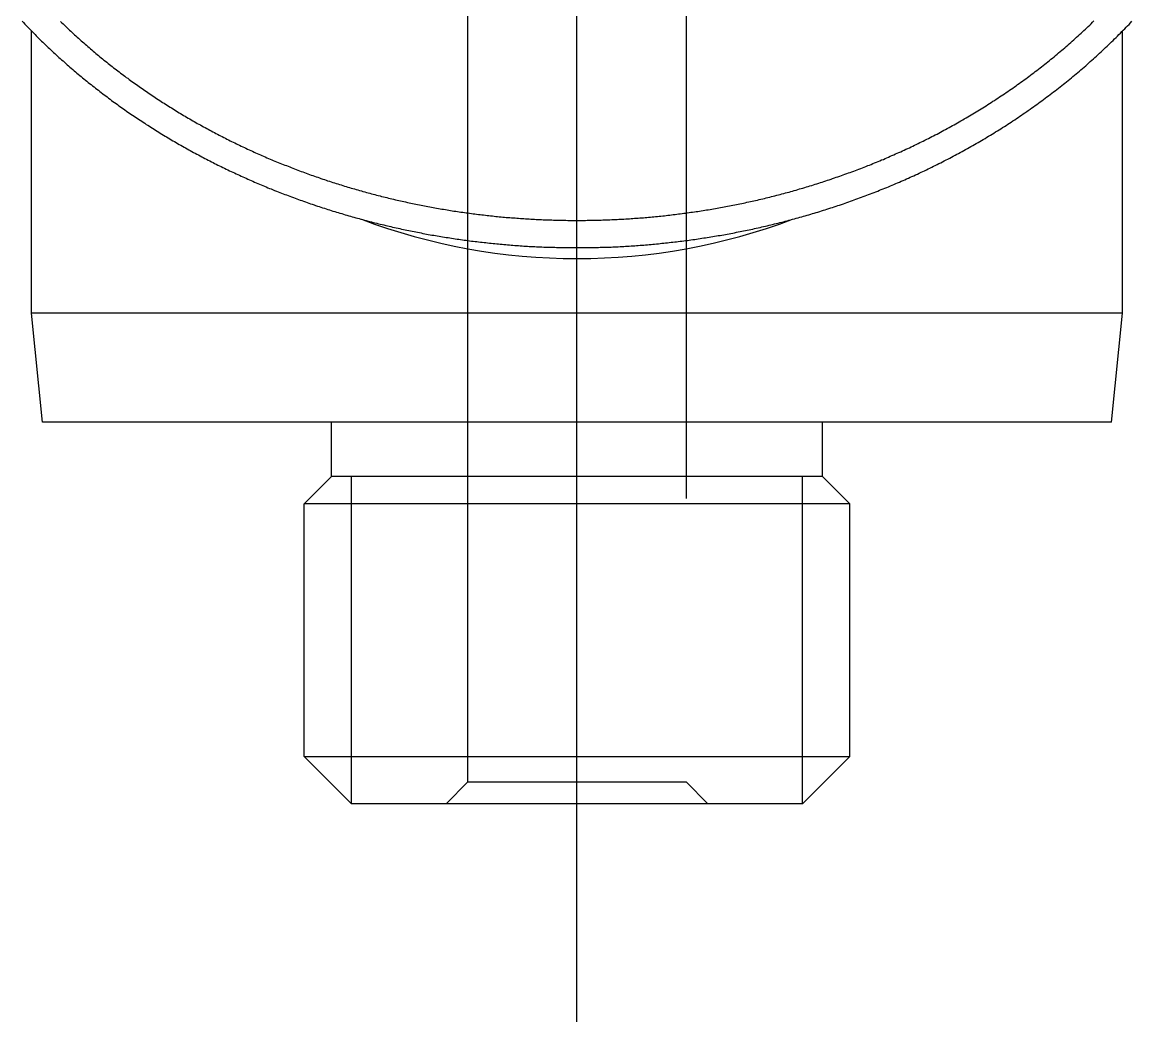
# Model space of a CAD drawing. Extents: x -25.5 to 24.9, y -24.6 to 9.2.
# Drawn here: x 11.28 to 21.45, y -12.6 to -3.43 of the extents above; entities that cross this region are included whole.
import ezdxf

# ---------------------------------------------------------------- set-up
doc = ezdxf.new("R2010")
doc.units = 0
doc.linetypes.add('CENTER', pattern=[50.8, 31.75, -6.35, 6.35, -6.35])
doc.linetypes.add('DASHED', pattern=[19.05, 12.7, -6.35])
doc.layers.get('0').update_dxf_attribs({"linetype": 'CONTINUOUS'})
doc.layers.add('CENTER', color=1, linetype='CENTER')

msp = doc.modelspace()

# ---------------------------------------------------------------- linework, layer by layer
at = {"color": 3, "linetype": 'DASHED'}
for p, q in [((15.368, -10.4), (15.368, 4.9)), ((17.368, 4.9), (17.368, -10.4)), ((15.168, -10.6), (15.368, -10.4)), ((15.368, -10.4), (17.368, -10.4)), ((17.368, -10.4), (17.568, -10.6))]:
    msp.add_line(p, q, dxfattribs=at)
at = {"color": 7, "linetype": 'CONTINUOUS'}
for p, q in [((11.368, -6.1), (11.368, -3.514)), ((21.368, -6.1), (21.368, -3.514)), ((21.368, -6.1), (11.368, -6.1)), ((11.468, -7.1), (11.368, -6.1)), ((21.268, -7.1), (21.368, -6.1)), ((21.268, -7.1), (11.468, -7.1)), ((14.118, -7.6), (14.118, -7.1)), ((18.618, -7.6), (18.618, -7.1)), ((14.118, -7.6), (13.868, -7.85)), ((18.618, -7.6), (14.118, -7.6)), ((18.618, -7.6), (18.868, -7.85)), ((18.868, -7.85), (13.868, -7.85)), ((13.868, -10.167), (13.868, -7.85)), ((18.868, -10.167), (18.868, -7.85)), ((13.868, -10.167), (18.868, -10.167)), ((14.301, -10.6), (13.868, -10.167)), ((18.435, -10.6), (18.868, -10.167)), ((18.435, -10.6), (14.301, -10.6))]:
    msp.add_line(p, q, dxfattribs=at)
at = {"color": 3, "linetype": 'CONTINUOUS'}
for p, q in [((14.301, -10.6), (14.301, -7.6)), ((18.435, -10.6), (18.435, -7.6))]:
    msp.add_line(p, q, dxfattribs=at)
at = {"color": 7}
for points in [[(11.281, -3.424, 0), (11.293, -3.436, 0), (11.305, -3.449, 0), (11.316, -3.461, 0), (11.328, -3.473, 0), (11.34, -3.485, 0), (11.351, -3.497, 0), (11.363, -3.509, 0), (11.375, -3.521, 0), (11.387, -3.533, 0), (11.399, -3.545, 0), (11.411, -3.557, 0), (11.423, -3.569, 0), (11.435, -3.581, 0), (11.447, -3.593, 0), (11.459, -3.605, 0), (11.471, -3.616, 0), (11.483, -3.628, 0), (11.495, -3.64, 0), (11.507, -3.651, 0), (11.519, -3.663, 0), (11.532, -3.675, 0), (11.544, -3.686, 0), (11.556, -3.698, 0), (11.569, -3.709, 0), (11.581, -3.72, 0), (11.593, -3.732, 0), (11.606, -3.743, 0), (11.618, -3.755, 0), (11.631, -3.766, 0), (11.643, -3.777, 0), (11.656, -3.788, 0), (11.668, -3.799, 0), (11.681, -3.811, 0), (11.694, -3.822, 0), (11.706, -3.833, 0), (11.719, -3.844, 0), (11.732, -3.855, 0), (11.745, -3.866, 0), (11.758, -3.877, 0), (11.77, -3.888, 0), (11.783, -3.899, 0), (11.796, -3.909, 0), (11.809, -3.92, 0), (11.822, -3.931, 0), (11.835, -3.942, 0), (11.848, -3.952, 0), (11.861, -3.963, 0), (11.874, -3.974, 0), (11.887, -3.984, 0), (11.9, -3.995, 0), (11.914, -4.005, 0), (11.927, -4.016, 0), (11.94, -4.026, 0), (11.953, -4.037, 0), (11.966, -4.047, 0), (11.98, -4.057, 0), (11.993, -4.068, 0), (12.006, -4.078, 0), (12.02, -4.088, 0), (12.033, -4.098, 0), (12.047, -4.108, 0), (12.06, -4.118, 0), (12.074, -4.129, 0), (12.087, -4.139, 0), (12.101, -4.149, 0), (12.114, -4.159, 0), (12.128, -4.169, 0), (12.142, -4.178, 0), (12.155, -4.188, 0), (12.169, -4.198, 0), (12.182, -4.208, 0), (12.196, -4.218, 0), (12.21, -4.227, 0), (12.224, -4.237, 0), (12.238, -4.247, 0), (12.251, -4.256, 0), (12.265, -4.266, 0), (12.279, -4.275, 0), (12.293, -4.285, 0), (12.307, -4.294, 0), (12.321, -4.304, 0), (12.335, -4.313, 0), (12.349, -4.322, 0), (12.363, -4.332, 0), (12.377, -4.341, 0), (12.391, -4.35, 0), (12.405, -4.359, 0), (12.419, -4.369, 0), (12.433, -4.378, 0), (12.448, -4.387, 0), (12.462, -4.396, 0), (12.476, -4.405, 0), (12.49, -4.414, 0), (12.505, -4.423, 0), (12.519, -4.432, 0), (12.533, -4.441, 0), (12.547, -4.449, 0), (12.562, -4.458, 0), (12.576, -4.467, 0), (12.591, -4.476, 0), (12.605, -4.484, 0), (12.619, -4.493, 0), (12.634, -4.502, 0), (12.648, -4.51, 0), (12.663, -4.519, 0), (12.677, -4.527, 0), (12.692, -4.536, 0), (12.706, -4.544, 0), (12.721, -4.553, 0), (12.736, -4.561, 0), (12.75, -4.569, 0), (12.765, -4.577, 0), (12.779, -4.586, 0), (12.794, -4.594, 0), (12.809, -4.602, 0), (12.823, -4.61, 0), (12.838, -4.618, 0), (12.853, -4.626, 0), (12.868, -4.634, 0), (12.883, -4.642, 0), (12.897, -4.65, 0), (12.912, -4.658, 0), (12.927, -4.666, 0), (12.942, -4.674, 0), (12.957, -4.682, 0), (12.972, -4.689, 0), (12.987, -4.697, 0), (13.002, -4.705, 0), (13.016, -4.712, 0), (13.031, -4.72, 0), (13.046, -4.728, 0), (13.061, -4.735, 0), (13.076, -4.743, 0), (13.091, -4.75, 0), (13.107, -4.757, 0), (13.121, -4.765, 0), (13.137, -4.772, 0), (13.152, -4.779, 0), (13.167, -4.787, 0), (13.182, -4.794, 0), (13.197, -4.801, 0), (13.212, -4.808, 0), (13.227, -4.815, 0), (13.243, -4.822, 0), (13.258, -4.829, 0), (13.273, -4.836, 0), (13.288, -4.843, 0), (13.303, -4.85, 0), (13.319, -4.857, 0), (13.334, -4.864, 0), (13.349, -4.871, 0), (13.365, -4.878, 0), (13.38, -4.884, 0), (13.395, -4.891, 0), (13.411, -4.898, 0), (13.426, -4.904, 0), (13.441, -4.911, 0), (13.457, -4.917, 0), (13.472, -4.924, 0), (13.488, -4.93, 0), (13.503, -4.937, 0), (13.519, -4.943, 0), (13.534, -4.95, 0), (13.55, -4.956, 0), (13.565, -4.962, 0), (13.581, -4.969, 0), (13.596, -4.975, 0), (13.612, -4.981, 0), (13.627, -4.987, 0), (13.643, -4.993, 0), (13.658, -4.999, 0), (13.674, -5.005, 0), (13.689, -5.011, 0), (13.705, -5.017, 0), (13.721, -5.023, 0), (13.736, -5.029, 0), (13.752, -5.035, 0), (13.768, -5.041, 0), (13.783, -5.046, 0), (13.799, -5.052, 0), (13.815, -5.058, 0), (13.83, -5.063, 0), (13.846, -5.069, 0), (13.862, -5.075, 0), (13.878, -5.08, 0), (13.893, -5.086, 0), (13.909, -5.091, 0), (13.925, -5.097, 0), (13.941, -5.102, 0), (13.957, -5.107, 0), (13.972, -5.113, 0), (13.988, -5.118, 0), (14.004, -5.123, 0), (14.02, -5.129, 0), (14.036, -5.134, 0), (14.052, -5.139, 0), (14.068, -5.144, 0), (14.083, -5.149, 0), (14.099, -5.154, 0), (14.115, -5.159, 0), (14.131, -5.164, 0), (14.147, -5.169, 0), (14.163, -5.174, 0), (14.179, -5.179, 0), (14.195, -5.183, 0), (14.211, -5.188, 0), (14.227, -5.193, 0), (14.243, -5.198, 0), (14.259, -5.202, 0), (14.275, -5.207, 0), (14.291, -5.212, 0), (14.307, -5.216, 0), (14.323, -5.221, 0), (14.339, -5.225, 0), (14.355, -5.23, 0), (14.371, -5.234, 0), (14.387, -5.238, 0), (14.403, -5.243, 0), (14.42, -5.247, 0), (14.436, -5.251, 0), (14.452, -5.256, 0), (14.468, -5.26, 0), (14.484, -5.264, 0), (14.5, -5.268, 0), (14.516, -5.272, 0), (14.533, -5.276, 0), (14.549, -5.28, 0), (14.565, -5.284, 0), (14.581, -5.288, 0), (14.597, -5.292, 0), (14.614, -5.296, 0), (14.63, -5.3, 0), (14.646, -5.303, 0), (14.662, -5.307, 0), (14.678, -5.311, 0), (14.695, -5.315, 0), (14.711, -5.318, 0), (14.727, -5.322, 0), (14.744, -5.325, 0), (14.76, -5.329, 0), (14.776, -5.332, 0), (14.793, -5.336, 0), (14.809, -5.339, 0), (14.825, -5.343, 0), (14.841, -5.346, 0), (14.858, -5.349, 0), (14.874, -5.353, 0), (14.89, -5.356, 0), (14.907, -5.359, 0), (14.923, -5.362, 0), (14.94, -5.365, 0), (14.956, -5.369, 0), (14.972, -5.372, 0), (14.989, -5.375, 0), (15.005, -5.378, 0), (15.021, -5.381, 0), (15.038, -5.384, 0), (15.054, -5.386, 0), (15.071, -5.389, 0), (15.087, -5.392, 0), (15.104, -5.395, 0), (15.12, -5.398, 0), (15.136, -5.4, 0), (15.153, -5.403, 0), (15.169, -5.406, 0), (15.186, -5.408, 0), (15.202, -5.411, 0), (15.219, -5.413, 0), (15.235, -5.416, 0), (15.252, -5.418, 0), (15.268, -5.421, 0), (15.285, -5.423, 0), (15.301, -5.425, 0), (15.318, -5.428, 0), (15.334, -5.43, 0), (15.351, -5.432, 0), (15.367, -5.434, 0), (15.384, -5.437, 0), (15.4, -5.439, 0), (15.417, -5.441, 0), (15.433, -5.443, 0), (15.45, -5.445, 0), (15.466, -5.447, 0), (15.483, -5.449, 0), (15.499, -5.451, 0), (15.516, -5.453, 0), (15.533, -5.454, 0), (15.549, -5.456, 0), (15.566, -5.458, 0), (15.582, -5.46, 0), (15.599, -5.461, 0), (15.615, -5.463, 0), (15.632, -5.465, 0), (15.649, -5.466, 0), (15.665, -5.468, 0), (15.682, -5.469, 0), (15.698, -5.471, 0), (15.715, -5.472, 0), (15.732, -5.474, 0), (15.748, -5.475, 0), (15.765, -5.476, 0), (15.781, -5.478, 0), (15.798, -5.479, 0), (15.815, -5.48, 0), (15.831, -5.481, 0), (15.848, -5.482, 0), (15.864, -5.483, 0), (15.881, -5.485, 0), (15.898, -5.486, 0), (15.914, -5.487, 0), (15.931, -5.488, 0), (15.948, -5.488, 0), (15.964, -5.489, 0), (15.981, -5.49, 0), (15.998, -5.491, 0), (16.014, -5.492, 0), (16.031, -5.493, 0), (16.047, -5.493, 0), (16.064, -5.494, 0), (16.081, -5.495, 0), (16.097, -5.495, 0), (16.114, -5.496, 0), (16.131, -5.496, 0), (16.147, -5.497, 0), (16.164, -5.497, 0), (16.181, -5.498, 0), (16.197, -5.498, 0), (16.214, -5.498, 0), (16.231, -5.499, 0), (16.247, -5.499, 0), (16.264, -5.499, 0), (16.28, -5.5, 0), (16.297, -5.5, 0), (16.314, -5.5, 0), (16.331, -5.5, 0), (16.347, -5.5, 0), (16.364, -5.5, 0), (16.381, -5.5, 0), (16.397, -5.5, 0), (16.414, -5.5, 0), (16.43, -5.5, 0), (16.447, -5.5, 0), (16.464, -5.499, 0), (16.48, -5.499, 0), (16.497, -5.499, 0), (16.514, -5.499, 0), (16.53, -5.498, 0), (16.547, -5.498, 0), (16.564, -5.498, 0), (16.58, -5.497, 0), (16.597, -5.497, 0), (16.614, -5.496, 0), (16.63, -5.496, 0), (16.647, -5.495, 0), (16.664, -5.494, 0), (16.68, -5.494, 0), (16.697, -5.493, 0), (16.714, -5.492, 0), (16.73, -5.492, 0), (16.747, -5.491, 0), (16.764, -5.49, 0), (16.78, -5.489, 0), (16.797, -5.488, 0), (16.814, -5.487, 0), (16.83, -5.486, 0), (16.847, -5.485, 0), (16.864, -5.484, 0), (16.88, -5.483, 0), (16.897, -5.482, 0), (16.914, -5.481, 0), (16.93, -5.479, 0), (16.947, -5.478, 0), (16.964, -5.477, 0), (16.98, -5.476, 0), (16.997, -5.474, 0), (17.014, -5.473, 0), (17.03, -5.471, 0), (17.047, -5.47, 0), (17.064, -5.468, 0), (17.08, -5.467, 0), (17.097, -5.465, 0), (17.114, -5.464, 0), (17.13, -5.462, 0), (17.147, -5.46, 0), (17.164, -5.459, 0), (17.18, -5.457, 0), (17.197, -5.455, 0), (17.213, -5.453, 0), (17.23, -5.451, 0), (17.247, -5.45, 0), (17.264, -5.448, 0), (17.28, -5.446, 0), (17.297, -5.444, 0), (17.313, -5.442, 0), (17.33, -5.439, 0), (17.347, -5.437, 0), (17.363, -5.435, 0), (17.38, -5.433, 0), (17.397, -5.431, 0), (17.413, -5.428, 0), (17.43, -5.426, 0), (17.447, -5.424, 0), (17.463, -5.421, 0), (17.48, -5.419, 0), (17.497, -5.417, 0), (17.513, -5.414, 0), (17.53, -5.411, 0), (17.546, -5.409, 0), (17.563, -5.406, 0), (17.58, -5.404, 0), (17.596, -5.401, 0), (17.613, -5.398, 0), (17.63, -5.395, 0), (17.646, -5.393, 0), (17.663, -5.39, 0), (17.68, -5.387, 0), (17.696, -5.384, 0), (17.713, -5.381, 0), (17.73, -5.378, 0), (17.746, -5.375, 0), (17.763, -5.372, 0), (17.779, -5.369, 0), (17.796, -5.366, 0), (17.813, -5.363, 0), (17.829, -5.359, 0), (17.846, -5.356, 0), (17.863, -5.353, 0), (17.879, -5.349, 0), (17.896, -5.346, 0), (17.913, -5.343, 0), (17.929, -5.339, 0), (17.946, -5.336, 0), (17.962, -5.332, 0), (17.979, -5.329, 0), (17.996, -5.325, 0), (18.012, -5.321, 0), (18.029, -5.318, 0), (18.046, -5.314, 0), (18.062, -5.31, 0), (18.079, -5.306, 0), (18.095, -5.302, 0), (18.112, -5.299, 0), (18.129, -5.295, 0), (18.145, -5.291, 0), (18.162, -5.287, 0), (18.179, -5.283, 0), (18.195, -5.278, 0), (18.212, -5.274, 0), (18.228, -5.27, 0), (18.245, -5.266, 0), (18.262, -5.262, 0), (18.278, -5.257, 0), (18.295, -5.253, 0), (18.311, -5.249, 0), (18.328, -5.244, 0), (18.345, -5.24, 0), (18.361, -5.235, 0), (18.378, -5.231, 0), (18.395, -5.226, 0), (18.411, -5.221, 0), (18.428, -5.217, 0), (18.444, -5.212, 0), (18.461, -5.207, 0), (18.478, -5.202, 0), (18.494, -5.198, 0), (18.511, -5.193, 0), (18.527, -5.188, 0), (18.544, -5.183, 0), (18.561, -5.178, 0), (18.577, -5.173, 0), (18.594, -5.168, 0), (18.61, -5.162, 0), (18.627, -5.157, 0), (18.644, -5.152, 0), (18.66, -5.147, 0), (18.677, -5.141, 0), (18.694, -5.136, 0), (18.71, -5.131, 0), (18.727, -5.125, 0), (18.743, -5.12, 0), (18.76, -5.114, 0), (18.776, -5.109, 0), (18.793, -5.103, 0), (18.81, -5.097, 0), (18.826, -5.092, 0), (18.843, -5.086, 0), (18.859, -5.08, 0), (18.876, -5.074, 0), (18.893, -5.068, 0), (18.909, -5.062, 0), (18.926, -5.056, 0), (18.942, -5.05, 0), (18.959, -5.044, 0), (18.976, -5.038, 0), (18.992, -5.032, 0), (19.009, -5.026, 0), (19.025, -5.019, 0), (19.042, -5.013, 0), (19.058, -5.007, 0), (19.075, -5, 0), (19.092, -4.994, 0), (19.108, -4.987, 0), (19.125, -4.981, 0), (19.141, -4.974, 0), (19.158, -4.968, 0), (19.175, -4.961, 0), (19.191, -4.954, 0), (19.208, -4.947, 0), (19.224, -4.941, 0), (19.241, -4.934, 0), (19.257, -4.927, 0), (19.274, -4.92, 0), (19.291, -4.913, 0), (19.307, -4.906, 0), (19.324, -4.899, 0), (19.34, -4.891, 0), (19.357, -4.884, 0), (19.373, -4.877, 0), (19.39, -4.87, 0), (19.406, -4.862, 0), (19.423, -4.855, 0), (19.439, -4.847, 0), (19.456, -4.84, 0), (19.472, -4.832, 0), (19.489, -4.825, 0), (19.505, -4.817, 0), (19.522, -4.809, 0), (19.538, -4.802, 0), (19.555, -4.794, 0), (19.571, -4.786, 0), (19.588, -4.778, 0), (19.604, -4.77, 0), (19.62, -4.762, 0), (19.637, -4.754, 0), (19.653, -4.746, 0), (19.67, -4.738, 0), (19.686, -4.729, 0), (19.703, -4.721, 0), (19.719, -4.713, 0), (19.735, -4.705, 0), (19.752, -4.696, 0), (19.768, -4.688, 0), (19.785, -4.679, 0), (19.801, -4.671, 0), (19.817, -4.662, 0), (19.834, -4.653, 0), (19.85, -4.644, 0), (19.866, -4.636, 0), (19.882, -4.627, 0), (19.899, -4.618, 0), (19.915, -4.609, 0), (19.931, -4.6, 0), (19.948, -4.591, 0), (19.964, -4.582, 0), (19.98, -4.573, 0), (19.996, -4.564, 0), (20.012, -4.554, 0), (20.029, -4.545, 0), (20.045, -4.536, 0), (20.061, -4.526, 0), (20.077, -4.517, 0), (20.093, -4.507, 0), (20.109, -4.498, 0), (20.125, -4.488, 0), (20.142, -4.478, 0), (20.158, -4.469, 0), (20.174, -4.459, 0), (20.19, -4.449, 0), (20.206, -4.439, 0), (20.222, -4.429, 0), (20.238, -4.419, 0), (20.254, -4.409, 0), (20.27, -4.399, 0), (20.286, -4.389, 0), (20.302, -4.379, 0), (20.317, -4.368, 0), (20.333, -4.358, 0), (20.349, -4.348, 0), (20.365, -4.337, 0), (20.381, -4.327, 0), (20.397, -4.316, 0), (20.412, -4.306, 0), (20.428, -4.295, 0), (20.444, -4.284, 0), (20.459, -4.274, 0), (20.475, -4.263, 0), (20.491, -4.252, 0), (20.506, -4.241, 0), (20.522, -4.23, 0), (20.537, -4.219, 0), (20.553, -4.208, 0), (20.568, -4.197, 0), (20.584, -4.186, 0), (20.599, -4.175, 0), (20.615, -4.164, 0), (20.63, -4.153, 0), (20.645, -4.141, 0), (20.661, -4.13, 0), (20.676, -4.118, 0), (20.691, -4.107, 0), (20.706, -4.096, 0), (20.721, -4.084, 0), (20.736, -4.072, 0), (20.752, -4.061, 0), (20.767, -4.049, 0), (20.782, -4.037, 0), (20.797, -4.026, 0), (20.812, -4.014, 0), (20.827, -4.002, 0), (20.841, -3.99, 0), (20.856, -3.978, 0), (20.871, -3.966, 0), (20.886, -3.954, 0), (20.901, -3.942, 0), (20.915, -3.93, 0), (20.93, -3.918, 0), (20.945, -3.905, 0), (20.959, -3.893, 0), (20.974, -3.881, 0), (20.988, -3.869, 0), (21.003, -3.856, 0), (21.017, -3.844, 0), (21.032, -3.831, 0), (21.046, -3.819, 0), (21.06, -3.806, 0), (21.074, -3.794, 0), (21.089, -3.781, 0), (21.103, -3.768, 0), (21.117, -3.755, 0), (21.131, -3.743, 0), (21.145, -3.73, 0), (21.159, -3.717, 0), (21.173, -3.704, 0), (21.187, -3.691, 0), (21.201, -3.678, 0), (21.215, -3.665, 0), (21.228, -3.652, 0), (21.242, -3.639, 0), (21.256, -3.626, 0), (21.269, -3.613, 0), (21.283, -3.599, 0), (21.296, -3.586, 0), (21.31, -3.573, 0), (21.323, -3.56, 0), (21.337, -3.546, 0), (21.35, -3.533, 0), (21.363, -3.519, 0), (21.376, -3.506, 0), (21.39, -3.492, 0), (21.403, -3.479, 0), (21.416, -3.465, 0), (21.429, -3.452, 0), (21.442, -3.438, 0), (21.455, -3.424, 0)], [(11.633, -3.426, 0), (11.645, -3.437, 0), (11.656, -3.448, 0), (11.668, -3.459, 0), (11.68, -3.47, 0), (11.691, -3.481, 0), (11.703, -3.493, 0), (11.715, -3.504, 0), (11.727, -3.515, 0), (11.739, -3.526, 0), (11.75, -3.537, 0), (11.762, -3.547, 0), (11.774, -3.558, 0), (11.786, -3.569, 0), (11.798, -3.58, 0), (11.81, -3.591, 0), (11.822, -3.602, 0), (11.834, -3.612, 0), (11.846, -3.623, 0), (11.858, -3.634, 0), (11.871, -3.644, 0), (11.883, -3.655, 0), (11.895, -3.665, 0), (11.907, -3.676, 0), (11.92, -3.686, 0), (11.932, -3.697, 0), (11.944, -3.707, 0), (11.957, -3.718, 0), (11.969, -3.728, 0), (11.981, -3.738, 0), (11.994, -3.749, 0), (12.006, -3.759, 0), (12.019, -3.769, 0), (12.031, -3.779, 0), (12.044, -3.789, 0), (12.057, -3.8, 0), (12.069, -3.81, 0), (12.082, -3.82, 0), (12.095, -3.83, 0), (12.107, -3.84, 0), (12.12, -3.85, 0), (12.133, -3.86, 0), (12.146, -3.869, 0), (12.158, -3.879, 0), (12.171, -3.889, 0), (12.184, -3.899, 0), (12.197, -3.909, 0), (12.21, -3.918, 0), (12.223, -3.928, 0), (12.236, -3.938, 0), (12.249, -3.947, 0), (12.262, -3.957, 0), (12.275, -3.966, 0), (12.288, -3.976, 0), (12.301, -3.985, 0), (12.314, -3.995, 0), (12.328, -4.004, 0), (12.341, -4.014, 0), (12.354, -4.023, 0), (12.367, -4.032, 0), (12.38, -4.041, 0), (12.394, -4.051, 0), (12.407, -4.06, 0), (12.42, -4.069, 0), (12.434, -4.078, 0), (12.447, -4.087, 0), (12.461, -4.096, 0), (12.474, -4.105, 0), (12.488, -4.114, 0), (12.501, -4.123, 0), (12.514, -4.132, 0), (12.528, -4.141, 0), (12.542, -4.15, 0), (12.555, -4.159, 0), (12.569, -4.168, 0), (12.582, -4.176, 0), (12.596, -4.185, 0), (12.61, -4.194, 0), (12.623, -4.202, 0), (12.637, -4.211, 0), (12.651, -4.219, 0), (12.665, -4.228, 0), (12.678, -4.236, 0), (12.692, -4.245, 0), (12.706, -4.253, 0), (12.72, -4.262, 0), (12.734, -4.27, 0), (12.748, -4.278, 0), (12.761, -4.287, 0), (12.775, -4.295, 0), (12.789, -4.303, 0), (12.803, -4.311, 0), (12.817, -4.319, 0), (12.831, -4.328, 0), (12.845, -4.336, 0), (12.859, -4.344, 0), (12.873, -4.352, 0), (12.887, -4.36, 0), (12.902, -4.368, 0), (12.916, -4.375, 0), (12.93, -4.383, 0), (12.944, -4.391, 0), (12.958, -4.399, 0), (12.973, -4.407, 0), (12.987, -4.414, 0), (13.001, -4.422, 0), (13.015, -4.43, 0), (13.03, -4.437, 0), (13.044, -4.445, 0), (13.058, -4.452, 0), (13.072, -4.46, 0), (13.087, -4.467, 0), (13.101, -4.475, 0), (13.116, -4.482, 0), (13.13, -4.49, 0), (13.144, -4.497, 0), (13.159, -4.504, 0), (13.173, -4.511, 0), (13.188, -4.519, 0), (13.202, -4.526, 0), (13.217, -4.533, 0), (13.231, -4.54, 0), (13.246, -4.547, 0), (13.26, -4.554, 0), (13.275, -4.561, 0), (13.289, -4.568, 0), (13.304, -4.575, 0), (13.319, -4.582, 0), (13.333, -4.589, 0), (13.348, -4.596, 0), (13.363, -4.602, 0), (13.377, -4.609, 0), (13.392, -4.616, 0), (13.407, -4.623, 0), (13.421, -4.629, 0), (13.436, -4.636, 0), (13.451, -4.642, 0), (13.466, -4.649, 0), (13.48, -4.655, 0), (13.495, -4.662, 0), (13.51, -4.668, 0), (13.525, -4.675, 0), (13.54, -4.681, 0), (13.554, -4.687, 0), (13.569, -4.694, 0), (13.584, -4.7, 0), (13.599, -4.706, 0), (13.614, -4.712, 0), (13.629, -4.718, 0), (13.644, -4.724, 0), (13.659, -4.731, 0), (13.674, -4.737, 0), (13.689, -4.743, 0), (13.704, -4.748, 0), (13.719, -4.754, 0), (13.734, -4.76, 0), (13.749, -4.766, 0), (13.764, -4.772, 0), (13.779, -4.778, 0), (13.794, -4.784, 0), (13.809, -4.789, 0), (13.824, -4.795, 0), (13.839, -4.801, 0), (13.854, -4.806, 0), (13.869, -4.812, 0), (13.884, -4.817, 0), (13.9, -4.823, 0), (13.915, -4.828, 0), (13.93, -4.834, 0), (13.945, -4.839, 0), (13.96, -4.844, 0), (13.976, -4.85, 0), (13.991, -4.855, 0), (14.006, -4.86, 0), (14.021, -4.865, 0), (14.037, -4.871, 0), (14.052, -4.876, 0), (14.067, -4.881, 0), (14.082, -4.886, 0), (14.098, -4.891, 0), (14.113, -4.896, 0), (14.128, -4.901, 0), (14.144, -4.906, 0), (14.159, -4.911, 0), (14.174, -4.916, 0), (14.19, -4.92, 0), (14.205, -4.925, 0), (14.221, -4.93, 0), (14.236, -4.935, 0), (14.251, -4.939, 0), (14.267, -4.944, 0), (14.282, -4.949, 0), (14.298, -4.953, 0), (14.313, -4.958, 0), (14.329, -4.962, 0), (14.344, -4.967, 0), (14.36, -4.971, 0), (14.375, -4.976, 0), (14.391, -4.98, 0), (14.406, -4.984, 0), (14.422, -4.989, 0), (14.437, -4.993, 0), (14.453, -4.997, 0), (14.468, -5.001, 0), (14.484, -5.005, 0), (14.499, -5.01, 0), (14.515, -5.014, 0), (14.531, -5.018, 0), (14.546, -5.022, 0), (14.562, -5.026, 0), (14.577, -5.03, 0), (14.593, -5.034, 0), (14.609, -5.037, 0), (14.624, -5.041, 0), (14.64, -5.045, 0), (14.656, -5.049, 0), (14.671, -5.053, 0), (14.687, -5.056, 0), (14.703, -5.06, 0), (14.718, -5.064, 0), (14.734, -5.067, 0), (14.75, -5.071, 0), (14.765, -5.074, 0), (14.781, -5.078, 0), (14.797, -5.081, 0), (14.813, -5.085, 0), (14.828, -5.088, 0), (14.844, -5.091, 0), (14.86, -5.095, 0), (14.876, -5.098, 0), (14.892, -5.101, 0), (14.907, -5.104, 0), (14.923, -5.108, 0), (14.939, -5.111, 0), (14.955, -5.114, 0), (14.97, -5.117, 0), (14.986, -5.12, 0), (15.002, -5.123, 0), (15.018, -5.126, 0), (15.034, -5.129, 0), (15.05, -5.132, 0), (15.066, -5.135, 0), (15.081, -5.137, 0), (15.097, -5.14, 0), (15.113, -5.143, 0), (15.129, -5.146, 0), (15.145, -5.148, 0), (15.161, -5.151, 0), (15.177, -5.154, 0), (15.193, -5.156, 0), (15.209, -5.159, 0), (15.224, -5.161, 0), (15.24, -5.164, 0), (15.256, -5.166, 0), (15.272, -5.169, 0), (15.288, -5.171, 0), (15.304, -5.173, 0), (15.32, -5.176, 0), (15.336, -5.178, 0), (15.352, -5.18, 0), (15.368, -5.182, 0), (15.384, -5.184, 0), (15.4, -5.187, 0), (15.416, -5.189, 0), (15.432, -5.191, 0), (15.448, -5.193, 0), (15.464, -5.195, 0), (15.48, -5.197, 0), (15.496, -5.199, 0), (15.512, -5.2, 0), (15.528, -5.202, 0), (15.544, -5.204, 0), (15.56, -5.206, 0), (15.576, -5.208, 0), (15.592, -5.209, 0), (15.608, -5.211, 0), (15.624, -5.213, 0), (15.64, -5.214, 0), (15.656, -5.216, 0), (15.672, -5.217, 0), (15.688, -5.219, 0), (15.704, -5.22, 0), (15.72, -5.222, 0), (15.736, -5.223, 0), (15.752, -5.224, 0), (15.768, -5.226, 0), (15.784, -5.227, 0), (15.8, -5.228, 0), (15.817, -5.229, 0), (15.833, -5.231, 0), (15.849, -5.232, 0), (15.865, -5.233, 0), (15.881, -5.234, 0), (15.897, -5.235, 0), (15.913, -5.236, 0), (15.929, -5.237, 0), (15.945, -5.238, 0), (15.961, -5.239, 0), (15.977, -5.24, 0), (15.993, -5.241, 0), (16.01, -5.241, 0), (16.026, -5.242, 0), (16.042, -5.243, 0), (16.058, -5.244, 0), (16.074, -5.244, 0), (16.09, -5.245, 0), (16.106, -5.245, 0), (16.122, -5.246, 0), (16.138, -5.246, 0), (16.154, -5.247, 0), (16.171, -5.247, 0), (16.187, -5.248, 0), (16.203, -5.248, 0), (16.219, -5.249, 0), (16.235, -5.249, 0), (16.251, -5.249, 0), (16.267, -5.249, 0), (16.283, -5.25, 0), (16.299, -5.25, 0), (16.316, -5.25, 0), (16.332, -5.25, 0), (16.348, -5.25, 0), (16.364, -5.25, 0), (16.38, -5.25, 0), (16.396, -5.25, 0), (16.412, -5.25, 0), (16.428, -5.25, 0), (16.445, -5.25, 0), (16.461, -5.249, 0), (16.477, -5.249, 0), (16.493, -5.249, 0), (16.509, -5.249, 0), (16.525, -5.248, 0), (16.541, -5.248, 0), (16.557, -5.248, 0), (16.573, -5.247, 0), (16.59, -5.247, 0), (16.606, -5.246, 0), (16.622, -5.246, 0), (16.638, -5.245, 0), (16.654, -5.245, 0), (16.67, -5.244, 0), (16.686, -5.243, 0), (16.702, -5.243, 0), (16.719, -5.242, 0), (16.735, -5.241, 0), (16.751, -5.24, 0), (16.767, -5.239, 0), (16.783, -5.238, 0), (16.799, -5.238, 0), (16.815, -5.237, 0), (16.831, -5.236, 0), (16.848, -5.235, 0), (16.864, -5.234, 0), (16.88, -5.232, 0), (16.896, -5.231, 0), (16.912, -5.23, 0), (16.928, -5.229, 0), (16.944, -5.228, 0), (16.96, -5.226, 0), (16.977, -5.225, 0), (16.993, -5.224, 0), (17.009, -5.222, 0), (17.025, -5.221, 0), (17.041, -5.219, 0), (17.057, -5.218, 0), (17.073, -5.216, 0), (17.089, -5.215, 0), (17.105, -5.213, 0), (17.122, -5.212, 0), (17.138, -5.21, 0), (17.154, -5.208, 0), (17.17, -5.207, 0), (17.186, -5.205, 0), (17.202, -5.203, 0), (17.218, -5.201, 0), (17.234, -5.199, 0), (17.25, -5.197, 0), (17.267, -5.195, 0), (17.283, -5.193, 0), (17.299, -5.191, 0), (17.315, -5.189, 0), (17.331, -5.187, 0), (17.347, -5.185, 0), (17.363, -5.183, 0), (17.379, -5.181, 0), (17.395, -5.179, 0), (17.411, -5.176, 0), (17.427, -5.174, 0), (17.444, -5.172, 0), (17.46, -5.169, 0), (17.476, -5.167, 0), (17.492, -5.164, 0), (17.508, -5.162, 0), (17.524, -5.159, 0), (17.54, -5.157, 0), (17.556, -5.154, 0), (17.572, -5.152, 0), (17.588, -5.149, 0), (17.605, -5.146, 0), (17.621, -5.143, 0), (17.637, -5.141, 0), (17.653, -5.138, 0), (17.669, -5.135, 0), (17.685, -5.132, 0), (17.701, -5.129, 0), (17.717, -5.126, 0), (17.733, -5.123, 0), (17.749, -5.12, 0), (17.765, -5.117, 0), (17.781, -5.114, 0), (17.797, -5.111, 0), (17.814, -5.108, 0), (17.83, -5.104, 0), (17.846, -5.101, 0), (17.862, -5.098, 0), (17.878, -5.094, 0), (17.894, -5.091, 0), (17.91, -5.088, 0), (17.926, -5.084, 0), (17.942, -5.081, 0), (17.958, -5.077, 0), (17.974, -5.074, 0), (17.99, -5.07, 0), (18.006, -5.066, 0), (18.023, -5.063, 0), (18.039, -5.059, 0), (18.055, -5.055, 0), (18.071, -5.051, 0), (18.087, -5.048, 0), (18.103, -5.044, 0), (18.119, -5.04, 0), (18.135, -5.036, 0), (18.151, -5.032, 0), (18.167, -5.028, 0), (18.183, -5.024, 0), (18.199, -5.019, 0), (18.215, -5.015, 0), (18.231, -5.011, 0), (18.247, -5.007, 0), (18.264, -5.003, 0), (18.28, -4.998, 0), (18.296, -4.994, 0), (18.312, -4.99, 0), (18.328, -4.985, 0), (18.344, -4.981, 0), (18.36, -4.976, 0), (18.376, -4.972, 0), (18.392, -4.967, 0), (18.408, -4.962, 0), (18.424, -4.958, 0), (18.44, -4.953, 0), (18.456, -4.948, 0), (18.472, -4.943, 0), (18.488, -4.938, 0), (18.504, -4.934, 0), (18.52, -4.929, 0), (18.536, -4.924, 0), (18.552, -4.919, 0), (18.568, -4.914, 0), (18.584, -4.909, 0), (18.6, -4.903, 0), (18.616, -4.898, 0), (18.632, -4.893, 0), (18.648, -4.888, 0), (18.665, -4.882, 0), (18.68, -4.877, 0), (18.697, -4.872, 0), (18.712, -4.866, 0), (18.729, -4.861, 0), (18.744, -4.855, 0), (18.761, -4.85, 0), (18.777, -4.844, 0), (18.793, -4.838, 0), (18.809, -4.833, 0), (18.825, -4.827, 0), (18.841, -4.821, 0), (18.857, -4.815, 0), (18.873, -4.81, 0), (18.889, -4.804, 0), (18.905, -4.798, 0), (18.921, -4.792, 0), (18.937, -4.786, 0), (18.953, -4.78, 0), (18.969, -4.773, 0), (18.985, -4.767, 0), (19.001, -4.761, 0), (19.017, -4.755, 0), (19.033, -4.748, 0), (19.049, -4.742, 0), (19.065, -4.736, 0), (19.081, -4.729, 0), (19.097, -4.723, 0), (19.113, -4.716, 0), (19.129, -4.71, 0), (19.145, -4.703, 0), (19.161, -4.696, 0), (19.177, -4.69, 0), (19.193, -4.683, 0), (19.209, -4.676, 0), (19.224, -4.669, 0), (19.24, -4.662, 0), (19.256, -4.655, 0), (19.272, -4.648, 0), (19.288, -4.641, 0), (19.304, -4.634, 0), (19.32, -4.627, 0), (19.336, -4.62, 0), (19.352, -4.612, 0), (19.368, -4.605, 0), (19.384, -4.598, 0), (19.4, -4.59, 0), (19.416, -4.583, 0), (19.431, -4.576, 0), (19.447, -4.568, 0), (19.463, -4.56, 0), (19.479, -4.553, 0), (19.495, -4.545, 0), (19.511, -4.537, 0), (19.526, -4.53, 0), (19.542, -4.522, 0), (19.558, -4.514, 0), (19.574, -4.506, 0), (19.59, -4.498, 0), (19.606, -4.49, 0), (19.621, -4.482, 0), (19.637, -4.474, 0), (19.653, -4.466, 0), (19.669, -4.458, 0), (19.684, -4.449, 0), (19.7, -4.441, 0), (19.716, -4.433, 0), (19.732, -4.424, 0), (19.747, -4.416, 0), (19.763, -4.407, 0), (19.779, -4.399, 0), (19.794, -4.39, 0), (19.81, -4.381, 0), (19.826, -4.373, 0), (19.841, -4.364, 0), (19.857, -4.355, 0), (19.872, -4.346, 0), (19.888, -4.337, 0), (19.904, -4.328, 0), (19.919, -4.319, 0), (19.935, -4.31, 0), (19.95, -4.301, 0), (19.966, -4.292, 0), (19.981, -4.283, 0), (19.997, -4.274, 0), (20.012, -4.264, 0), (20.028, -4.255, 0), (20.043, -4.245, 0), (20.059, -4.236, 0), (20.074, -4.226, 0), (20.09, -4.217, 0), (20.105, -4.207, 0), (20.12, -4.198, 0), (20.136, -4.188, 0), (20.151, -4.178, 0), (20.166, -4.168, 0), (20.182, -4.158, 0), (20.197, -4.149, 0), (20.212, -4.139, 0), (20.227, -4.129, 0), (20.243, -4.118, 0), (20.258, -4.108, 0), (20.273, -4.098, 0), (20.288, -4.088, 0), (20.303, -4.078, 0), (20.318, -4.067, 0), (20.333, -4.057, 0), (20.348, -4.047, 0), (20.363, -4.036, 0), (20.378, -4.026, 0), (20.393, -4.015, 0), (20.408, -4.005, 0), (20.423, -3.994, 0), (20.438, -3.983, 0), (20.452, -3.973, 0), (20.467, -3.962, 0), (20.482, -3.951, 0), (20.497, -3.94, 0), (20.511, -3.929, 0), (20.526, -3.918, 0), (20.541, -3.907, 0), (20.555, -3.896, 0), (20.57, -3.885, 0), (20.584, -3.874, 0), (20.599, -3.863, 0), (20.613, -3.852, 0), (20.628, -3.841, 0), (20.642, -3.829, 0), (20.656, -3.818, 0), (20.671, -3.807, 0), (20.685, -3.795, 0), (20.699, -3.784, 0), (20.713, -3.772, 0), (20.728, -3.761, 0), (20.742, -3.749, 0), (20.756, -3.737, 0), (20.77, -3.726, 0), (20.784, -3.714, 0), (20.798, -3.702, 0), (20.812, -3.69, 0), (20.826, -3.679, 0), (20.84, -3.667, 0), (20.854, -3.655, 0), (20.867, -3.643, 0), (20.881, -3.631, 0), (20.895, -3.619, 0), (20.908, -3.607, 0), (20.922, -3.595, 0), (20.936, -3.582, 0), (20.949, -3.57, 0), (20.963, -3.558, 0), (20.976, -3.546, 0), (20.989, -3.533, 0), (21.003, -3.521, 0), (21.016, -3.509, 0), (21.029, -3.496, 0), (21.043, -3.484, 0), (21.056, -3.471, 0), (21.069, -3.459, 0), (21.082, -3.446, 0), (21.095, -3.433, 0), (21.108, -3.421, 0)]]:
    msp.add_polyline3d(points, dxfattribs=at)
at = {"color": 7, "linetype": 'CONTINUOUS'}
msp.add_arc((16.368, 0), 5.6, 249.328, 290.672, dxfattribs=at)
at = {"layer": 'CENTER', "color": 1, "linetype": 'CENTER'}
msp.add_line((16.368, -12.6), (16.368, 9.2), dxfattribs=at)

doc.saveas('drawing.dxf')
